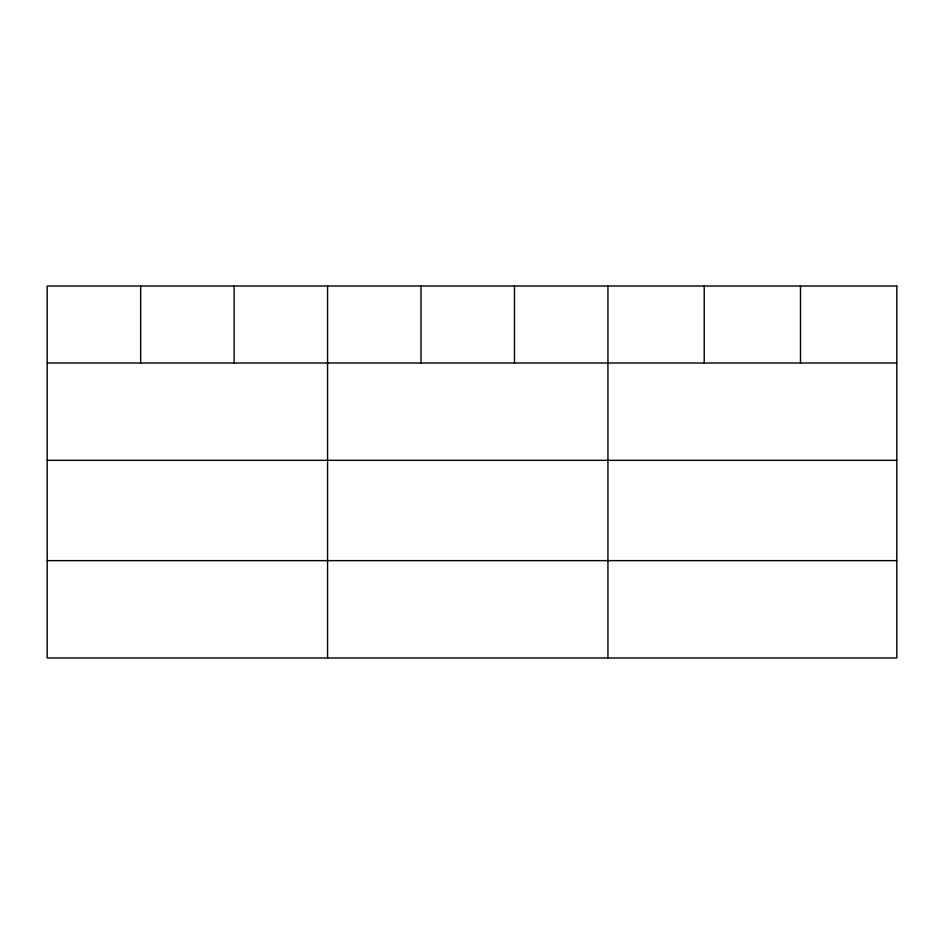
<?xml version="1.0" encoding="UTF-8"?>
<svg xmlns="http://www.w3.org/2000/svg" width="944" height="944" viewBox="0 0 944 944"><rect width="100%" height="100%" fill="white"/><g stroke="black" fill="none" stroke-linecap="round" stroke-linejoin="round"><path stroke-width="1.42" d="M47.2 362.992L896.8 362.992M47.2 460.33L896.8 460.33M47.2 560.63L896.8 560.63M800.512 286.02L800.512 362.992M704.224 286.02L704.224 362.992M607.936 286.02L607.936 657.98M514.48 286.02L514.48 362.992M421.024 286.02L421.024 362.992M327.568 286.02L327.568 657.98M234.112 286.02L234.112 362.992M140.656 286.02L140.656 362.992M896.8 286.02L47.2 286.02L47.2 657.98L896.8 657.98L896.8 286.02"/></g></svg>
